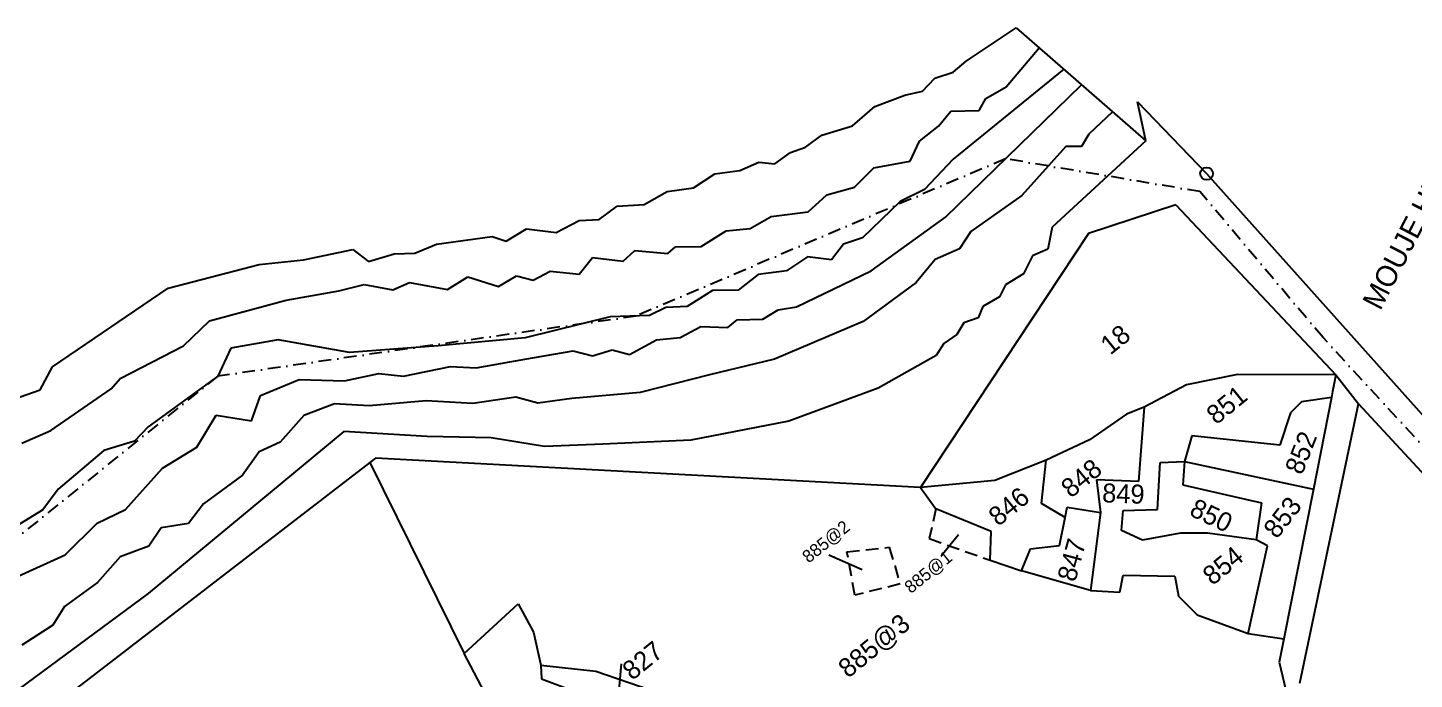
# Model space of a CAD drawing. Header units: metres. Extents: x 309685 to 314009, y 1915455 to 1919798.
# Drawn here: x 310837 to 311383, y 1919541 to 1919798 of the extents above; entities that cross this region are included whole.
import ezdxf

# ---------------------------------------------------------------- set-up
doc = ezdxf.new("R2010")
doc.units = ezdxf.units.M
doc.linetypes.add('DASHDOT', pattern=[1, 0.5, -0.25, 0, -0.25])
doc.linetypes.add('DASHED', pattern=[0.75, 0.5, -0.25])
for name, color, linetype in [('LINE_WATER', 4, 'Continuous'), ('OFF', 1, 'Continuous'), ('POLY_PARCEL', 6, 'Continuous'), ('POLY_ROAD', 30, 'Continuous'), ('POLY_SUBPARCEL', 6, 'DASHED'), ('POLY_WATER', 4, 'Continuous'), ('TEXT_MAPOUT', 7, 'Continuous'), ('TEXT_PARCEL', 7, 'Continuous'), ('V_BOUND_STREAM_LINE', 7, 'DASHDOT')]:
    doc.layers.add(name, color=color, linetype=linetype)
doc.styles.add('TEXT_MAP', font='')
doc.styles.get('TEXT_MAP').set_extended_font_data('Kruti Dev 050')
doc.dimstyles.get("Standard").update_dxf_attribs({"dimtxt": 0.18, "dimasz": 0.18, "dimexe": 0.18, "dimexo": 0.0625, "dimgap": 0.09, "dimtad": 0, "dimtih": 1, "dimtoh": 1, "dimdec": 4, "dimzin": 0, "dimdsep": 46, "dimtxsty": 'Standard', "dimcen": 0.09, "dimadec": 0, "dimazin": 0, "dimtfac": 1, "dimtdec": 4, "dimtofl": 0, "dimtmove": 0, "dimatfit": 3, "dimfxl": 1, "dimtolj": 1, "dimtzin": 0, "dimarcsym": 0})

msp = doc.modelspace()

# ---------------------------------------------------------------- linework, layer by layer
msp.add_circle((311301.05, 1919740.17), 2.47)
at = {"layer": 'LINE_WATER'}
for p, q in [((311222.17, 1919774.3), (311235.17, 1919789.67)), ((311244.85, 1919781.23), (311201.31, 1919745.88)), ((311198.26, 1919723.01), (311251.84, 1919775.14)), ((311214.21, 1919769.72), (311222.17, 1919774.3)), ((311211.54, 1919764.98), (311214.21, 1919769.72)), ((311195.57, 1919758.87), (311200.44, 1919764.71)), ((311200.44, 1919764.71), (311211.54, 1919764.98)), ((311264.07, 1919764.48), (311254.77, 1919755.7)), ((311188.04, 1919752.93), (311195.57, 1919758.87)), ((311184.47, 1919745.06), (311188.04, 1919752.93)), ((311277.12, 1919753.11), (311240.24, 1919719.06)), ((311254.77, 1919755.7), (311251.81, 1919750.89)), ((311201.31, 1919745.88), (311190.04, 1919733.99)), ((311245.65, 1919750.87), (311228.39, 1919731.54)), ((311251.81, 1919750.89), (311245.65, 1919750.87)), ((311162.58, 1919734.83), (311170.1, 1919742.48)), ((311170.1, 1919742.48), (311184.47, 1919745.06)), ((311151.58, 1919731.9), (311162.58, 1919734.83)), ((311144.35, 1919725.17), (311151.58, 1919731.9)), ((311190.04, 1919733.99), (311180.54, 1919729.19)), ((311228.39, 1919731.54), (311208.28, 1919717.44)), ((311129.68, 1919723.37), (311144.35, 1919725.17)), ((311180.54, 1919729.19), (311165.71, 1919714.92)), ((311112.04, 1919717.62), (311121.52, 1919718.63)), ((311121.52, 1919718.63), (311129.68, 1919723.37)), ((311169.08, 1919701.89), (311198.26, 1919723.01)), ((311240.24, 1919719.06), (311238.6, 1919710.52)), ((311102.23, 1919711.53), (311112.04, 1919717.62)), ((311165.71, 1919714.92), (311158.15, 1919712.39)), ((311208.28, 1919717.44), (311203.87, 1919710.61)), ((311071.53, 1919705.81), (311076.04, 1919709.98)), ((311076.04, 1919709.98), (311089.06, 1919708.73)), ((311089.06, 1919708.73), (311092.08, 1919711.35)), ((311092.08, 1919711.35), (311102.23, 1919711.53)), ((311158.15, 1919712.39), (311153.45, 1919706.34)), ((311203.87, 1919710.61), (311194.25, 1919706.39)), ((311232.54, 1919707.83), (311229.05, 1919700.72)), ((311238.6, 1919710.52), (311232.54, 1919707.83)), ((311054.14, 1919700.6), (311059.46, 1919707.14)), ((311059.46, 1919707.14), (311071.53, 1919705.81)), ((311144.01, 1919707.41), (311135.77, 1919701.92)), ((311153.45, 1919706.34), (311144.01, 1919707.41)), ((311194.25, 1919706.39), (311186.78, 1919697.42)), ((310959.57, 1919694.08), (310969.58, 1919696.54)), ((310969.58, 1919696.54), (310980.82, 1919694.53)), ((310980.82, 1919694.53), (310987.46, 1919697.35)), ((310987.46, 1919697.35), (311002.4, 1919694.58)), ((311002.4, 1919694.58), (311010.4, 1919699.53)), ((311010.4, 1919699.53), (311022.4, 1919695.73)), ((311022.4, 1919695.73), (311029.57, 1919700.01)), ((311029.57, 1919700.01), (311036.11, 1919698.29)), ((311036.11, 1919698.29), (311042.82, 1919701.86)), ((311042.82, 1919701.86), (311054.14, 1919700.6)), ((311124.55, 1919700.52), (311116.81, 1919694.41)), ((311135.77, 1919701.92), (311124.55, 1919700.52)), ((311139.68, 1919687.8), (311169.08, 1919701.89)), ((311186.78, 1919697.42), (311165.96, 1919682.06)), ((311229.05, 1919700.72), (311221.89, 1919696.44)), ((310938.84, 1919690.44), (310959.57, 1919694.08)), ((311106.66, 1919694.23), (311096.64, 1919687.98)), ((311116.81, 1919694.41), (311106.66, 1919694.23)), ((311219.59, 1919691.66), (311213.04, 1919687.89)), ((311221.89, 1919696.44), (311219.59, 1919691.66)), ((310908.75, 1919682.29), (310938.84, 1919690.44)), ((311088.22, 1919687.54), (311081.9, 1919684.36)), ((311096.64, 1919687.98), (311088.22, 1919687.54)), ((311126.49, 1919682.91), (311132.46, 1919686.55)), ((311132.46, 1919686.55), (311139.68, 1919687.8)), ((311213.04, 1919687.89), (311211.16, 1919683.45)), ((310898.54, 1919672.46), (310908.75, 1919682.29)), ((311066.39, 1919683.81), (311032.89, 1919675.63)), ((311081.9, 1919684.36), (311066.39, 1919683.81)), ((311112.71, 1919679.6), (311116.35, 1919682.73)), ((311116.35, 1919682.73), (311126.49, 1919682.91)), ((311165.96, 1919682.06), (311131, 1919667.21)), ((311205.56, 1919681.47), (311202.72, 1919676.94)), ((311211.16, 1919683.45), (311205.56, 1919681.47)), ((310935.79, 1919674.76), (310917.18, 1919671.48)), ((310963.76, 1919669.89), (310935.79, 1919674.76)), ((311032.89, 1919675.63), (310998.76, 1919672.43)), ((311073.93, 1919669.03), (311084.67, 1919674.83)), ((311084.67, 1919674.83), (311093.93, 1919675.67)), ((311093.93, 1919675.67), (311102.06, 1919680.04)), ((311102.06, 1919680.04), (311112.71, 1919679.6)), ((311202.72, 1919676.94), (311197.71, 1919673.39)), ((310873.63, 1919659.6), (310898.54, 1919672.46)), ((310917.18, 1919671.48), (310911.97, 1919660.57)), ((310998.76, 1919672.43), (310963.76, 1919669.89)), ((311032.86, 1919667.21), (311051.84, 1919670.46)), ((311051.84, 1919670.46), (311059.41, 1919668.49)), ((311059.41, 1919668.49), (311067.21, 1919670.91)), ((311067.21, 1919670.91), (311073.93, 1919669.03)), ((311197.71, 1919673.39), (311194.66, 1919668.69)), ((310985.12, 1919660.5), (311003.6, 1919664.36)), ((311003.6, 1919664.36), (311013.67, 1919663.8)), ((311013.67, 1919663.8), (311032.86, 1919667.21)), ((311131, 1919667.21), (311105.47, 1919661.05)), ((311194.66, 1919668.69), (311171.83, 1919655.81)), ((310870.08, 1919655.52), (310873.63, 1919659.6)), ((310911.97, 1919660.57), (310884.61, 1919640.58)), ((310928.86, 1919652.86), (310944, 1919659.15)), ((310944, 1919659.15), (310961.84, 1919658.73)), ((310961.84, 1919658.73), (310975.3, 1919661.6)), ((310975.3, 1919661.6), (310985.12, 1919660.5)), ((311105.47, 1919661.05), (311078.15, 1919654.12)), ((310846.32, 1919639.14), (310870.08, 1919655.52)), ((311078.15, 1919654.12), (311051.3, 1919651.68)), ((311171.83, 1919655.81), (311136.69, 1919642.87)), ((310925.27, 1919642.92), (310928.86, 1919652.86)), ((310957.95, 1919649.58), (310945.84, 1919645.06)), ((310971.6, 1919648.83), (310957.95, 1919649.58)), ((310994.04, 1919650.78), (310971.6, 1919648.83)), ((311012.39, 1919649.74), (310994.04, 1919650.78)), ((311029.21, 1919652.26), (311012.39, 1919649.74)), ((311037.96, 1919649.94), (311029.21, 1919652.26)), ((311051.3, 1919651.68), (311037.96, 1919649.94)), ((310903.75, 1919632.65), (310911.4, 1919645.2)), ((310911.4, 1919645.2), (310925.27, 1919642.92)), ((310945.84, 1919645.06), (310936.51, 1919634.57)), ((311136.69, 1919642.87), (311098.15, 1919635.4)), ((310834.91, 1919634.17), (310846.32, 1919639.14)), ((310884.61, 1919640.58), (310879.2, 1919634.99)), ((310961.56, 1919638.79), (310884.66, 1919575)), ((310994.38, 1919636.83), (310961.56, 1919638.79)), ((311019.59, 1919636.21), (310994.38, 1919636.83)), ((310867.16, 1919631.22), (310849.21, 1919616.13)), ((310879.2, 1919634.99), (310867.16, 1919631.22)), ((310890.29, 1919624.29), (310903.75, 1919632.65)), ((310936.51, 1919634.57), (310928.26, 1919630.78)), ((311040.53, 1919632.82), (311019.59, 1919636.21)), ((311063.43, 1919633.77), (311040.53, 1919632.82)), ((311098.15, 1919635.4), (311063.43, 1919633.77)), ((310928.26, 1919630.78), (310921.7, 1919621.52)), ((310875.63, 1919608.1), (310890.29, 1919624.29)), ((310921.7, 1919621.52), (310906.43, 1919610.32)), ((310849.21, 1919616.13), (310843.15, 1919607.95)), ((310906.43, 1919610.32), (310900.41, 1919602.52)), ((310843.15, 1919607.95), (310816.97, 1919592.01)), ((310864.56, 1919602.72), (310875.63, 1919608.1)), ((310852, 1919590.29), (310864.56, 1919602.72)), ((310889.73, 1919600.88), (310884.91, 1919593.71)), ((310900.41, 1919602.52), (310889.73, 1919600.88)), ((310884.91, 1919593.71), (310873.59, 1919589.49)), ((310833.42, 1919581.89), (310852, 1919590.29)), ((310873.59, 1919589.49), (310864.67, 1919579.33)), ((310864.67, 1919579.33), (310851.67, 1919569.98)), ((310884.66, 1919575), (310771.67, 1919491.83)), ((310851.67, 1919569.98), (310847.02, 1919562.61)), ((310847.02, 1919562.61), (310834.93, 1919554.68))]:
    msp.add_line(p, q, dxfattribs=at)
at = {"layer": 'OFF'}
for p, q in [((311226.12, 1919797.56), (311277.12, 1919753.11)), ((311277.12, 1919753.11), (311273.82, 1919768.42)), ((311351.93, 1919661.06), (311360.8, 1919649.69))]:
    msp.add_line(p, q, dxfattribs=at)
at = {"layer": 'POLY_PARCEL'}
for p, q in [((311313.27, 1919661.21), (311293.14, 1919657.11)), ((311351.93, 1919661.06), (311313.27, 1919661.21)), ((311293.14, 1919657.11), (311276.45, 1919648.35)), ((311276.45, 1919648.35), (311269.49, 1919645.54)), ((311276.45, 1919648.35), (311274.27, 1919619.08)), ((311338.4, 1919650.39), (311334.04, 1919646.13)), ((311350.18, 1919652.18), (311338.4, 1919650.39)), ((311269.49, 1919645.54), (311254.92, 1919635.48)), ((311334.04, 1919646.13), (311329.86, 1919633.34)), ((311295.26, 1919637), (311292.35, 1919627.01)), ((311329.86, 1919633.34), (311295.26, 1919637)), ((311254.92, 1919635.48), (311237.92, 1919627.53)), ((310971.79, 1919626.56), (311008.92, 1919551.45)), ((311237.92, 1919627.53), (311217.77, 1919619.52)), ((311236.13, 1919610.47), (311237.92, 1919627.53)), ((311281.75, 1919608.12), (311282.79, 1919626.53)), ((311282.79, 1919626.53), (311292.35, 1919627.01)), ((311292.35, 1919627.01), (311291.68, 1919617.77)), ((311292.35, 1919627.01), (311343.08, 1919616.1)), ((311217.77, 1919619.52), (311188.43, 1919616.72)), ((311188.43, 1919616.72), (311194.55, 1919608.29)), ((311274.27, 1919619.08), (311257.78, 1919619.7)), ((311257.78, 1919619.7), (311259.28, 1919606.91)), ((311291.68, 1919617.77), (311322.6, 1919610.76)), ((311245.44, 1919604.88), (311236.13, 1919610.47)), ((311322.6, 1919610.76), (311320.59, 1919596.17)), ((311216.35, 1919599.38), (311194.55, 1919608.29)), ((311243.22, 1919593.87), (311245.44, 1919604.88)), ((311245.44, 1919604.88), (311246.26, 1919608.94)), ((311246.26, 1919608.94), (311259.28, 1919606.91)), ((311259.28, 1919606.91), (311255.39, 1919576.25)), ((311267.55, 1919599.78), (311268.28, 1919607.65)), ((311268.28, 1919607.65), (311281.75, 1919608.12)), ((311215.87, 1919588.16), (311216.35, 1919599.38)), ((311275.89, 1919596.08), (311267.55, 1919599.78)), ((311290.77, 1919598.76), (311275.89, 1919596.08)), ((311301.45, 1919598.74), (311290.77, 1919598.76)), ((311320.59, 1919596.17), (311301.45, 1919598.74)), ((311231.81, 1919592.59), (311243.22, 1919593.87)), ((311317.42, 1919559.36), (311325.04, 1919593.76)), ((311325.04, 1919593.76), (311320.59, 1919596.17)), ((311215.87, 1919588.16), (311228.17, 1919583.95)), ((311228.17, 1919583.95), (311231.81, 1919592.59)), ((311255.39, 1919576.25), (311228.17, 1919583.95)), ((311266.98, 1919575.54), (311268.27, 1919582.27)), ((311268.27, 1919582.27), (311288.51, 1919581.85)), ((311288.51, 1919581.85), (311289.94, 1919573.96)), ((311255.39, 1919576.25), (311266.98, 1919575.54)), ((311289.94, 1919573.96), (311297.31, 1919566.63)), ((311008.92, 1919551.45), (311030.18, 1919571)), ((311030.18, 1919571), (311036.16, 1919559.86)), ((311297.31, 1919566.63), (311317.42, 1919559.36)), ((311036.16, 1919559.86), (311039.15, 1919546.79)), ((311317.42, 1919559.36), (311331.48, 1919557.24)), ((311045.3, 1919482.64), (311008.92, 1919551.45)), ((311039.15, 1919546.79), (311039.33, 1919541.46)), ((311039.15, 1919546.79), (311060.79, 1919544.56)), ((311060.79, 1919544.56), (311082.12, 1919537.1)), ((311039.33, 1919541.46), (311065.65, 1919531.7))]:
    msp.add_line(p, q, dxfattribs=at)
at = {"layer": 'POLY_ROAD'}
for p, q in [((311351.93, 1919661.06), (311350.64, 1919654.51)), ((311350.64, 1919654.51), (311350.18, 1919652.18)), ((311337.75, 1919539.81), (311360.8, 1919649.69)), ((311350.18, 1919652.18), (311343.08, 1919616.1)), ((311343.08, 1919616.1), (311331.48, 1919557.24)), ((311331.48, 1919557.24), (311329.66, 1919547.98)), ((311329.66, 1919547.98), (311337.29, 1919516.14))]:
    msp.add_line(p, q, dxfattribs=at)
at = {"layer": 'POLY_SUBPARCEL', "ltscale": 10}
for p, q in [((311194.55, 1919608.29), (311191.95, 1919596.61)), ((311159.56, 1919591.42), (311176.21, 1919593.23)), ((311176.21, 1919593.23), (311180.49, 1919578.78)), ((311191.95, 1919596.61), (311215.87, 1919588.16)), ((311162.69, 1919574.44), (311159.56, 1919591.42)), ((311180.49, 1919578.78), (311162.69, 1919574.44))]:
    msp.add_line(p, q, dxfattribs=at)
at = {"layer": 'POLY_WATER'}
for p, q in [((311206.47, 1919784.4), (311226.12, 1919797.56)), ((311201.38, 1919780.1), (311206.47, 1919784.4)), ((311194.12, 1919777.67), (311201.38, 1919780.1)), ((311189.32, 1919772.62), (311194.12, 1919777.67)), ((311170.49, 1919766.56), (311182.33, 1919771.07)), ((311182.33, 1919771.07), (311189.32, 1919772.62)), ((311273.82, 1919768.42), (311301.05, 1919740.17)), ((311161.79, 1919759), (311170.49, 1919766.56)), ((311149.66, 1919755.25), (311161.79, 1919759)), ((311143.26, 1919750.54), (311149.66, 1919755.25)), ((311131.11, 1919743.97), (311137.32, 1919748.52)), ((311137.32, 1919748.52), (311143.26, 1919750.54)), ((311107.51, 1919740.13), (311117.38, 1919741.39)), ((311117.38, 1919741.39), (311124.91, 1919744.7)), ((311124.91, 1919744.7), (311131.11, 1919743.97)), ((311301.05, 1919740.17), (311392.48, 1919638.16)), ((311099.2, 1919734.53), (311107.51, 1919740.13)), ((311079.78, 1919727.99), (311088.78, 1919733.15)), ((311088.78, 1919733.15), (311099.2, 1919734.53)), ((311062.07, 1919722.17), (311069.07, 1919727.36)), ((311069.07, 1919727.36), (311079.78, 1919727.99)), ((311288.9, 1919727.97), (311254.63, 1919716.68)), ((311288.9, 1919727.97), (311351.93, 1919661.06)), ((311025.51, 1919713.58), (311033.4, 1919718.49)), ((311033.4, 1919718.49), (311045.16, 1919717.01)), ((311045.16, 1919717.01), (311054.12, 1919721.81)), ((311054.12, 1919721.81), (311062.07, 1919722.17)), ((310998.1, 1919712.4), (311019.99, 1919715.51)), ((311019.99, 1919715.51), (311025.51, 1919713.58)), ((311254.63, 1919716.68), (311188.43, 1919616.72)), ((310945.71, 1919706.26), (310965.15, 1919710.35)), ((310965.15, 1919710.35), (310971.29, 1919705.62)), ((310971.29, 1919705.62), (310981.34, 1919708.68)), ((310981.34, 1919708.68), (310989.46, 1919708.84)), ((310989.46, 1919708.84), (310998.1, 1919712.4)), ((310892.42, 1919695.11), (310928.33, 1919704.5)), ((310928.33, 1919704.5), (310945.71, 1919706.26)), ((310846.9, 1919664.25), (310892.42, 1919695.11)), ((310842.05, 1919655.2), (310846.9, 1919664.25)), ((310831.56, 1919651.46), (310842.05, 1919655.2)), ((311360.8, 1919649.69), (311451.9, 1919550.95)), ((310971.79, 1919626.56), (310802.93, 1919496.73)), ((310974.04, 1919628.29), (310971.79, 1919626.56)), ((311188.43, 1919616.72), (310974.04, 1919628.29))]:
    msp.add_line(p, q, dxfattribs=at)
at = {"layer": 'V_BOUND_STREAM_LINE', "ltscale": 10}
for p, q in [((311221.93, 1919746.04), (311076.57, 1919684.17)), ((311298.44, 1919733.12), (311221.93, 1919746.04)), ((311346.88, 1919675.68), (311298.44, 1919733.12)), ((311076.57, 1919684.17), (310911.97, 1919660.57)), ((311430.72, 1919584.74), (311346.88, 1919675.68)), ((310911.97, 1919660.57), (310614.65, 1919421.07))]:
    msp.add_line(p, q, dxfattribs=at)

# ---------------------------------------------------------------- texts
at = {"layer": 'TEXT_MAPOUT', "ltscale": 10}
msp.add_text('MOUJE HEDVIS ROAD', height=8.2865, rotation=62.6403, dxfattribs=at).set_placement((311369.38, 1919686))
at = {"layer": 'TEXT_PARCEL', "style": 'TEXT_MAP'}
for s, height, rotation, p in [('18', 7.458, 39.0714, (311263.19, 1919668.58)), ('851', 7.458, 39.0714, (311304.86, 1919641.15)), ('852', 7.458, 68.5136, (311338.59, 1919621.34)), ('848', 7.458, 39.0714, (311247.66, 1919612.29)), ('846', 7.458, 39.0714, (311219.12, 1919601.18)), ('849', 7.458, 357.7319, (311259.87, 1919610.94)), ('850', 7.458, 334.3796, (311293.83, 1919605.99)), ('853', 7.458, 52.2944, (311328.76, 1919596.18)), ('885@2', 4.972, 39.0714, (311144.49, 1919586.76)), ('847', 7.458, 74.8231, (311249.39, 1919579.26)), ('854', 7.458, 39.0714, (311303.37, 1919577.92)), ('885@1', 4.972, 39.0714, (311184.71, 1919574.79)), ('885@3', 7.458, 39.0714, (311159.99, 1919541.48)), ('827', 7.458, 39.0714, (311075.06, 1919540.57))]:
    msp.add_text(s, height=height, rotation=rotation, dxfattribs=at).set_placement(p)

# ---------------------------------------------------------------- leaders
for points in [[(311196.66, 1919589.91), (311203.4, 1919598.27)], [(311152.43, 1919590.27), (311165.53, 1919584.48)], [(311070.72, 1919547.36), (311069.14, 1919529.83)]]:
    msp.add_leader(points, dimstyle='Standard', override={"dimtxt": 2.5, "dimasz": 2.5, "dimexe": 1.25, "dimexo": 0.625, "dimgap": 0.625, "dimtad": 1, "dimtih": 0, "dimtoh": 0, "dimzin": 8, "dimcen": 2.5, "dimtofl": 1})

doc.saveas('drawing.dxf')
